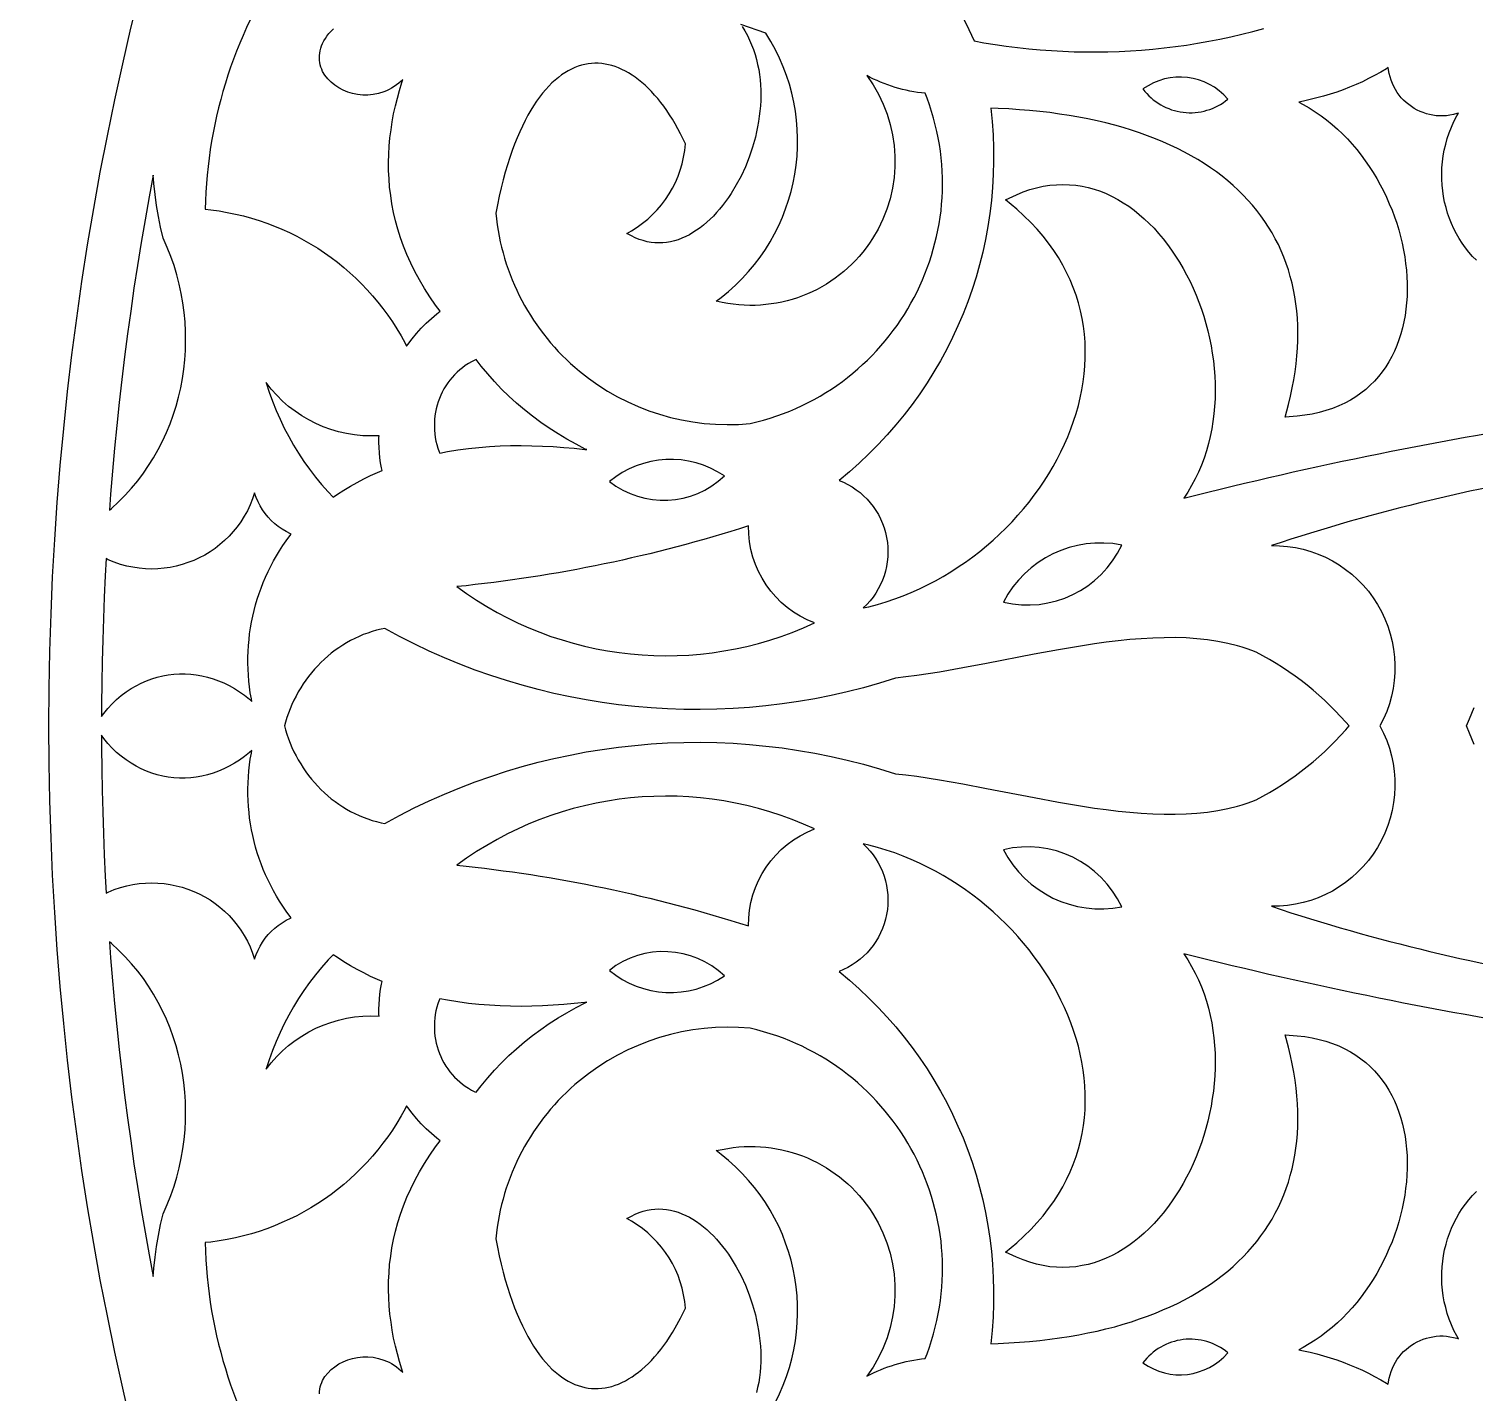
# Model space of a CAD drawing. Extents: x -550 to 550, y -550 to 550.
# Drawn here: x -286.9 to -150.1, y -63.1 to 66 of the extents above; entities that cross this region are included whole.
import ezdxf

# ---------------------------------------------------------------- set-up
doc = ezdxf.new("R2010")
doc.units = 0
doc.layers.add('LAYER_1', color=18, linetype='CONTINUOUS')
doc.layers.add('LAYER_10', color=4, linetype='CONTINUOUS')

msp = doc.modelspace()

# ---------------------------------------------------------------- linework, layer by layer
at = {"layer": 'LAYER_1'}
for points in [[(0, 550, 0.414214), (-550, 0, 0.414214), (0, -550, 0.414214), (550, 0, 0.414214)], [(-181.42, 60.31, 0.429262), (-173.37, 59.35, 0.38844)], [(-264.41, 32.51), (-264.4, 32.48), (-264.12, 31.6), (-263.8, 30.74), (-263.46, 29.88), (-263.09, 29.04), (-262.69, 28.21), (-262.27, 27.4), (-261.82, 26.6), (-261.34, 25.82), (-260.83, 25.05), (-260.3, 24.3), (-259.74, 23.57), (-259.16, 22.86), (-258.55, 22.16), (-258.08, 21.66), (-257.67, 21.94), (-257.05, 22.33), (-256.43, 22.71), (-255.8, 23.06), (-255.16, 23.39), (-254.52, 23.71), (-253.87, 24), (-253.42, 24.19), (-253.48, 24.44), (-253.57, 24.91), (-253.64, 25.39), (-253.69, 25.87), (-253.72, 26.35), (-253.74, 26.83), (-253.73, 27.32), (-253.71, 27.48, -0.255708)], [(-221.04, 23.67, 0.334606), (-231.92, 23.14, 0.373494)], [(-212.51, 9.75, -0.315195), (-218.75, 18.94, -0.052682), (-246.37, 13.19, 0.27476)], [(-194.63, 11.72, 0.355981), (-183.43, 17.13, 0.33339)], [(-254.39, -8.94), (-253.96, -9.06), (-253.53, -9.16), (-253.19, -9.23, -0.208481), (-204.85, -4.52), (-203.86, -4.64), (-202.81, -4.77), (-200.67, -5.1), (-198.47, -5.49), (-196.24, -5.91), (-191.7, -6.79), (-189.42, -7.21), (-187.14, -7.6), (-186.01, -7.77), (-184.89, -7.92), (-183.77, -8.06), (-182.66, -8.17), (-181.57, -8.26), (-180.48, -8.32), (-179.42, -8.35), (-178.36, -8.36), (-177.33, -8.32), (-176.31, -8.26), (-175.31, -8.15), (-174.34, -8.01), (-173.39, -7.82), (-172.46, -7.59), (-172.01, -7.46), (-171.56, -7.31), (-171.12, -7.15), (-170.7, -6.99), (-170.07, -6.65), (-169.44, -6.29), (-168.82, -5.92), (-168.21, -5.53), (-167.61, -5.13), (-167.02, -4.72), (-166.45, -4.29), (-165.88, -3.85), (-165.32, -3.39), (-164.77, -2.92), (-164.24, -2.44), (-163.72, -1.94), (-163.21, -1.43), (-162.71, -0.91), (-162.22, -0.37), (-161.9, 0), (-162.22, 0.37), (-162.71, 0.91), (-163.21, 1.43), (-163.72, 1.94), (-164.24, 2.44), (-164.77, 2.92), (-165.32, 3.39), (-165.88, 3.85), (-166.45, 4.29), (-167.02, 4.72), (-167.61, 5.13), (-168.21, 5.53), (-168.82, 5.92), (-169.44, 6.29), (-170.07, 6.65), (-170.7, 6.99), (-171.12, 7.15), (-171.56, 7.31), (-172.01, 7.46), (-172.46, 7.59), (-173.39, 7.82), (-174.34, 8.01), (-175.31, 8.15), (-176.31, 8.26), (-177.33, 8.33), (-178.36, 8.36), (-179.42, 8.35), (-180.48, 8.32), (-181.57, 8.26), (-182.66, 8.17), (-183.77, 8.06), (-184.89, 7.92), (-186.01, 7.77), (-187.14, 7.6), (-189.42, 7.22), (-191.7, 6.79), (-196.24, 5.91), (-198.47, 5.49), (-200.67, 5.1), (-201.74, 4.93), (-202.81, 4.77), (-203.86, 4.64), (-204.85, 4.52, -0.208478), (-253.19, 9.23), (-253.53, 9.16), (-253.96, 9.06), (-254.39, 8.94), (-254.8, 8.8), (-255.22, 8.65), (-255.62, 8.48), (-256.02, 8.29), (-256.41, 8.09), (-256.79, 7.88), (-257.16, 7.65), (-257.53, 7.41), (-257.89, 7.16), (-258.24, 6.89), (-258.57, 6.61), (-258.9, 6.32), (-259.22, 6.01), (-259.53, 5.7), (-259.83, 5.38), (-260.11, 5.04), (-260.39, 4.69), (-260.65, 4.34), (-260.9, 3.98), (-261.14, 3.6), (-261.37, 3.22), (-261.58, 2.83), (-261.78, 2.44), (-261.97, 2.04), (-262.14, 1.63), (-262.29, 1.21), (-262.44, 0.79), (-262.57, 0.37), (-262.66, 0), (-262.57, -0.37), (-262.44, -0.79), (-262.29, -1.21), (-262.14, -1.63), (-261.97, -2.04), (-261.78, -2.44), (-261.58, -2.83), (-261.37, -3.22), (-261.14, -3.6), (-260.9, -3.98), (-260.65, -4.34), (-260.39, -4.69), (-260.11, -5.04), (-259.83, -5.37), (-259.53, -5.7), (-259.22, -6.01), (-258.9, -6.32), (-258.57, -6.61), (-258.24, -6.89), (-257.89, -7.16), (-257.53, -7.41), (-257.16, -7.65), (-256.79, -7.88), (-256.41, -8.09), (-256.02, -8.29), (-255.62, -8.48), (-255.22, -8.65), (-254.8, -8.8)], [(-212.51, -9.75, 0.274751), (-246.37, -13.19, -0.052663), (-218.75, -18.94, -0.31518)], [(-194.63, -11.72, 0.33339), (-183.43, -17.13, 0.355981)], [(-253.71, -27.48), (-253.73, -27.32), (-253.74, -26.83), (-253.72, -26.35), (-253.69, -25.87), (-253.64, -25.39), (-253.57, -24.91), (-253.48, -24.44), (-253.42, -24.19), (-253.87, -24), (-254.52, -23.71), (-255.16, -23.39), (-255.8, -23.06), (-256.43, -22.71), (-257.05, -22.33), (-257.67, -21.94), (-258.08, -21.66), (-258.55, -22.16), (-259.16, -22.86), (-259.74, -23.57), (-260.3, -24.3), (-260.83, -25.05), (-261.34, -25.82), (-261.82, -26.6), (-262.27, -27.4), (-262.69, -28.21), (-263.09, -29.04), (-263.46, -29.88), (-263.8, -30.74), (-264.12, -31.6), (-264.4, -32.48), (-264.41, -32.51, -0.255717)], [(-221.04, -23.67, 0.373494), (-231.92, -23.14, 0.334606)], [(-173.37, -59.35, 0.429262), (-181.42, -60.31, 0.38844)]]:
    msp.add_lwpolyline(points, format="xyb", close=True, dxfattribs=at)
for points in [[(-262.26, 73.14, 0.149194), (-270.18, 48.92), (-269.64, 48.87), (-268.86, 48.76), (-268.09, 48.63), (-267.32, 48.47), (-266.56, 48.29), (-265.81, 48.08), (-265.07, 47.86), (-264.34, 47.6), (-263.62, 47.33), (-262.91, 47.03), (-262.21, 46.72), (-261.52, 46.37), (-260.84, 46.01), (-260.18, 45.63), (-259.53, 45.23), (-258.89, 44.8), (-258.27, 44.36), (-257.66, 43.9), (-257.06, 43.41), (-256.48, 42.91), (-255.92, 42.39), (-255.37, 41.85), (-254.84, 41.3), (-254.33, 40.72), (-253.83, 40.13), (-253.36, 39.52), (-252.9, 38.9), (-252.46, 38.26), (-252.04, 37.6), (-251.64, 36.93), (-251.26, 36.25), (-251.11, 35.96), (-251, 36.12), (-250.6, 36.66), (-250.18, 37.17), (-249.73, 37.67), (-249.26, 38.14), (-248.77, 38.59), (-248.26, 39.02), (-247.95, 39.27), (-248.37, 39.84), (-248.92, 40.63), (-249.43, 41.43), (-249.9, 42.23), (-250.33, 43.03), (-250.72, 43.83), (-251.08, 44.63), (-251.4, 45.43), (-251.69, 46.23), (-251.94, 47.03), (-252.16, 47.83), (-252.35, 48.62), (-252.5, 49.42), (-252.62, 50.21), (-252.72, 51), (-252.78, 51.79), (-252.82, 52.58), (-252.82, 53.36), (-252.81, 54.14), (-252.76, 54.91), (-252.69, 55.68), (-252.59, 56.44), (-252.48, 57.2), (-252.34, 57.96), (-252.17, 58.71), (-251.99, 59.45), (-251.78, 60.18), (-251.56, 60.91), (-251.46, 61.21), (-251.62, 61.05), (-251.84, 60.86), (-252.07, 60.69), (-252.3, 60.53), (-252.53, 60.38), (-252.77, 60.25), (-253.02, 60.14), (-253.27, 60.04), (-253.76, 59.88), (-254.27, 59.78), (-254.77, 59.74), (-255.27, 59.74), (-255.76, 59.79), (-256.23, 59.88), (-256.69, 60.02), (-257.13, 60.2), (-257.54, 60.41), (-257.92, 60.67), (-258.27, 60.95), (-258.58, 61.27), (-258.85, 61.61), (-259.06, 61.98), (-259.15, 62.18), (-259.23, 62.39), (-259.29, 62.59), (-259.33, 62.81), (-259.36, 63.02), (-259.37, 63.24), (-259.37, 63.47), (-259.34, 63.7), (-259.3, 63.93), (-259.24, 64.16), (-259.16, 64.39), (-259.06, 64.62), (-258.94, 64.86), (-258.8, 65.09), (-258.65, 65.32), (-258.47, 65.56), (-258.27, 65.79), (-258.04, 66.02)], [(-219.35, 66.23), (-219.09, 65.81), (-218.86, 65.38), (-218.65, 64.94), (-218.46, 64.5), (-218.28, 64.04), (-218.13, 63.58), (-218, 63.11), (-217.89, 62.64), (-217.79, 62.16), (-217.72, 61.68), (-217.66, 61.19), (-217.62, 60.7), (-217.6, 60.21), (-217.59, 59.71), (-217.6, 59.22), (-217.63, 58.72), (-217.67, 58.22), (-217.73, 57.73), (-217.8, 57.23), (-217.89, 56.74), (-217.99, 56.25), (-218.1, 55.76), (-218.37, 54.8), (-218.68, 53.86), (-219.05, 52.95), (-219.46, 52.06), (-219.91, 51.22), (-220.4, 50.41), (-220.66, 50.02), (-220.93, 49.65), (-221.2, 49.28), (-221.49, 48.94), (-221.78, 48.6), (-222.08, 48.28), (-222.38, 47.98), (-222.7, 47.69), (-223.02, 47.42), (-223.34, 47.16), (-223.67, 46.93), (-224.01, 46.71), (-224.35, 46.51), (-224.7, 46.34), (-225.05, 46.18), (-225.41, 46.04), (-225.77, 45.93), (-226.13, 45.84), (-226.5, 45.78), (-226.86, 45.74), (-227.23, 45.73), (-227.61, 45.74), (-227.98, 45.78), (-228.35, 45.85), (-228.73, 45.95), (-229.1, 46.07), (-229.47, 46.23), (-229.83, 46.41), (-230.27, 46.64), (-229.84, 46.89, 0.248752), (-224.73, 55.12), (-225.18, 56.06), (-225.69, 57), (-225.95, 57.44), (-226.22, 57.86), (-226.49, 58.27), (-226.77, 58.67), (-227.06, 59.04), (-227.34, 59.4), (-227.64, 59.74), (-227.93, 60.07), (-228.23, 60.37), (-228.54, 60.66), (-228.84, 60.93), (-229.15, 61.19), (-229.47, 61.42), (-229.78, 61.63), (-230.1, 61.83), (-230.41, 62.01), (-230.73, 62.17), (-231.05, 62.31), (-231.37, 62.43), (-231.69, 62.53), (-232.01, 62.61), (-232.33, 62.67), (-232.65, 62.71), (-232.97, 62.74), (-233.29, 62.74), (-233.61, 62.72), (-233.93, 62.69), (-234.25, 62.63), (-234.57, 62.55), (-234.89, 62.46), (-235.2, 62.34), (-235.52, 62.2), (-235.83, 62.03), (-236.14, 61.85), (-236.45, 61.64), (-236.75, 61.41), (-237.06, 61.16), (-237.36, 60.89), (-237.66, 60.59), (-237.95, 60.26), (-238.25, 59.92), (-238.53, 59.55), (-238.82, 59.15), (-239.1, 58.73), (-239.37, 58.29), (-239.64, 57.82), (-239.9, 57.33), (-240.16, 56.8), (-240.41, 56.26), (-240.65, 55.69), (-240.89, 55.09), (-241.12, 54.47), (-241.35, 53.82), (-241.56, 53.14), (-241.77, 52.44), (-241.97, 51.71), (-242.16, 50.95), (-242.34, 50.16), (-242.51, 49.35), (-242.67, 48.55, 0.414412), (-218.6, 28.63), (-217.97, 28.78), (-217.32, 28.95), (-216.69, 29.14), (-216.07, 29.35), (-215.45, 29.57), (-214.85, 29.81), (-214.26, 30.06), (-213.67, 30.33), (-213.1, 30.62), (-212.53, 30.92), (-211.98, 31.23), (-211.44, 31.56), (-210.9, 31.9), (-210.38, 32.25), (-209.87, 32.62), (-209.38, 33), (-208.89, 33.39), (-208.41, 33.8), (-207.95, 34.21), (-207.5, 34.64), (-207.06, 35.08), (-206.63, 35.53), (-206.22, 35.99), (-205.82, 36.46), (-205.43, 36.94), (-205.05, 37.43), (-204.69, 37.93), (-204.34, 38.44), (-204, 38.96), (-203.68, 39.49), (-203.38, 40.02), (-203.08, 40.56), (-202.8, 41.11), (-202.54, 41.67), (-202.29, 42.23), (-202.05, 42.8), (-201.83, 43.37), (-201.62, 43.95), (-201.43, 44.54), (-201.26, 45.13), (-201.1, 45.73), (-200.95, 46.33), (-200.82, 46.94), (-200.71, 47.54), (-200.61, 48.16), (-200.53, 48.77), (-200.47, 49.39), (-200.43, 50.01), (-200.4, 50.64), (-200.38, 51.26), (-200.39, 51.89), (-200.41, 52.52), (-200.45, 53.15), (-200.51, 53.78), (-200.58, 54.41), (-200.68, 55.04), (-200.79, 55.67), (-200.92, 56.3), (-201.07, 56.93), (-201.23, 57.56), (-201.42, 58.19), (-201.63, 58.81), (-201.85, 59.44), (-202.03, 59.9, -0.098951), (-207.56, 61.58, -0.687121), (-221.23, 40.09), (-221.81, 40.21), (-221.35, 40.57, 0.389309), (-217.12, 65.59), (-219.47, 66.41)], [(-149.86, 44.09), (-150.23, 44.46), (-150.57, 44.86), (-150.9, 45.27), (-151.2, 45.7), (-151.49, 46.14), (-151.75, 46.6), (-151.99, 47.07), (-152.21, 47.56), (-152.41, 48.05), (-152.58, 48.56), (-152.73, 49.08), (-152.86, 49.6), (-152.96, 50.13), (-153.04, 50.67), (-153.09, 51.21), (-153.12, 51.76), (-153.13, 52.31), (-153.11, 52.86), (-153.06, 53.42), (-152.99, 53.97), (-152.89, 54.52), (-152.76, 55.07), (-152.61, 55.62), (-152.43, 56.16), (-152.22, 56.7), (-151.98, 57.23), (-151.72, 57.76), (-151.56, 58.03), (-151.71, 57.98), (-152.03, 57.89), (-152.36, 57.83), (-152.68, 57.78), (-153.01, 57.76), (-153.33, 57.76), (-153.65, 57.78), (-153.97, 57.83), (-154.28, 57.89), (-154.59, 57.97), (-154.89, 58.07), (-155.18, 58.19), (-155.47, 58.32), (-155.74, 58.47), (-156.01, 58.64), (-156.26, 58.83), (-156.51, 59.03), (-156.74, 59.24), (-156.96, 59.47), (-157.16, 59.72), (-157.35, 59.97), (-157.52, 60.25), (-157.67, 60.53), (-157.81, 60.82), (-157.93, 61.13), (-158.03, 61.45), (-158.11, 61.77), (-158.17, 62.11), (-158.19, 62.33), (-158.35, 62.23), (-158.91, 61.9), (-159.49, 61.59), (-160.07, 61.29), (-160.65, 61), (-161.25, 60.73), (-161.85, 60.48), (-162.46, 60.24), (-163.07, 60.02), (-163.69, 59.82), (-164.32, 59.63), (-164.95, 59.46), (-165.58, 59.3), (-166.22, 59.16), (-166.67, 59.07), (-166.24, 58.85), (-165.67, 58.52), (-165.1, 58.16), (-164.56, 57.78), (-164.03, 57.38), (-163.51, 56.96), (-163.01, 56.52), (-162.53, 56.06), (-162.06, 55.58), (-161.62, 55.09), (-161.18, 54.58), (-160.77, 54.05), (-160.37, 53.52), (-159.99, 52.97), (-159.63, 52.41), (-159.29, 51.83), (-158.96, 51.25), (-158.65, 50.66), (-158.37, 50.06), (-158.1, 49.45), (-157.84, 48.84), (-157.61, 48.22), (-157.4, 47.59), (-157.21, 46.96), (-157.04, 46.33), (-156.89, 45.7), (-156.75, 45.06), (-156.64, 44.43), (-156.55, 43.8), (-156.48, 43.16), (-156.43, 42.53), (-156.41, 41.91), (-156.4, 41.29), (-156.42, 40.67), (-156.46, 40.06), (-156.52, 39.45), (-156.61, 38.86), (-156.72, 38.27), (-156.85, 37.69), (-157, 37.13), (-157.18, 36.57), (-157.38, 36.03), (-157.61, 35.5), (-157.86, 34.99), (-158.14, 34.49), (-158.44, 34), (-158.77, 33.54), (-159.12, 33.09), (-159.5, 32.66), (-159.9, 32.26), (-160.33, 31.87), (-160.79, 31.51), (-161.27, 31.17), (-161.78, 30.86), (-162.32, 30.57), (-162.88, 30.3), (-163.47, 30.07), (-164.09, 29.86), (-164.73, 29.68), (-165.4, 29.53), (-166.1, 29.42), (-166.83, 29.33), (-167.95, 29.25), (-167.64, 30.42), (-167.45, 31.22), (-167.28, 32), (-167.14, 32.77), (-167.02, 33.53), (-166.92, 34.29), (-166.85, 35.03), (-166.79, 35.77), (-166.76, 36.49), (-166.75, 37.21), (-166.77, 37.92), (-166.8, 38.61), (-166.86, 39.3), (-166.94, 39.97), (-167.04, 40.63), (-167.16, 41.29), (-167.3, 41.93), (-167.47, 42.56), (-167.65, 43.19), (-167.86, 43.8), (-168.09, 44.4), (-168.33, 44.99), (-168.6, 45.57), (-168.89, 46.13), (-169.2, 46.69), (-169.53, 47.23), (-169.88, 47.77), (-170.25, 48.29), (-170.64, 48.8), (-171.05, 49.3), (-171.48, 49.78), (-171.93, 50.26), (-172.4, 50.72), (-172.89, 51.17), (-173.39, 51.61), (-173.92, 52.04), (-174.47, 52.45), (-175.03, 52.85), (-175.62, 53.24), (-176.22, 53.62), (-176.85, 53.98), (-177.49, 54.33), (-178.15, 54.67), (-178.83, 54.99), (-179.52, 55.3), (-180.24, 55.6), (-180.98, 55.88), (-181.73, 56.15), (-182.5, 56.41), (-183.29, 56.65), (-184.09, 56.88), (-184.92, 57.09), (-185.76, 57.29), (-186.62, 57.48), (-187.5, 57.65), (-188.39, 57.8), (-189.3, 57.94), (-190.23, 58.07), (-191.17, 58.18), (-192.14, 58.27), (-193.11, 58.35), (-194.11, 58.42), (-195.12, 58.47), (-195.83, 58.49, -0.258887), (-210.18, 23.25, -0.555563), (-207.89, 11.17), (-207.35, 11.29), (-206.53, 11.51), (-205.72, 11.75), (-204.91, 12.03), (-204.12, 12.32), (-203.34, 12.64), (-202.57, 12.99), (-201.81, 13.36), (-201.06, 13.75), (-200.33, 14.16), (-199.61, 14.59), (-198.9, 15.05), (-198.21, 15.52), (-197.53, 16.01), (-196.87, 16.53), (-196.22, 17.05), (-195.59, 17.6), (-194.98, 18.16), (-194.39, 18.74), (-193.81, 19.34), (-193.25, 19.95), (-192.72, 20.57), (-192.2, 21.2), (-191.7, 21.85), (-191.22, 22.51), (-190.77, 23.18), (-190.34, 23.86), (-189.93, 24.55), (-189.54, 25.25), (-189.18, 25.96), (-188.84, 26.67), (-188.53, 27.39), (-188.24, 28.12), (-187.98, 28.85), (-187.74, 29.59), (-187.53, 30.33), (-187.35, 31.08), (-187.2, 31.83), (-187.07, 32.58), (-186.98, 33.33), (-186.91, 34.08), (-186.88, 34.84), (-186.88, 35.59), (-186.9, 36.34), (-186.96, 37.09), (-187.05, 37.84), (-187.18, 38.58), (-187.33, 39.32), (-187.52, 40.05), (-187.75, 40.79), (-188.01, 41.51), (-188.31, 42.23), (-188.64, 42.94), (-189.01, 43.64), (-189.42, 44.34), (-189.86, 45.03), (-190.35, 45.7), (-190.87, 46.37), (-191.43, 47.03), (-192.03, 47.67), (-192.68, 48.31), (-193.36, 48.93), (-194.42, 49.81), (-193.4, 50.3), (-192.76, 50.56), (-192.12, 50.78), (-191.48, 50.96), (-190.85, 51.1), (-190.22, 51.2), (-189.6, 51.25), (-188.99, 51.27), (-188.38, 51.25), (-187.77, 51.2), (-187.18, 51.1), (-186.59, 50.98), (-186.02, 50.82), (-185.45, 50.62), (-184.89, 50.4), (-184.34, 50.14), (-183.8, 49.86), (-183.28, 49.54), (-182.76, 49.2), (-182.26, 48.83), (-181.76, 48.44), (-181.29, 48.02), (-180.82, 47.58), (-180.37, 47.12), (-179.93, 46.63), (-179.5, 46.13), (-179.09, 45.6), (-178.7, 45.05), (-178.32, 44.49), (-177.95, 43.91), (-177.61, 43.32), (-177.28, 42.71), (-176.96, 42.09), (-176.67, 41.45), (-176.39, 40.8), (-176.13, 40.14), (-175.88, 39.47), (-175.66, 38.79), (-175.46, 38.1), (-175.27, 37.41), (-175.11, 36.71), (-174.97, 36), (-174.85, 35.29), (-174.75, 34.57), (-174.67, 33.85), (-174.62, 33.13), (-174.58, 32.41), (-174.58, 31.69), (-174.59, 30.97), (-174.63, 30.26), (-174.7, 29.54), (-174.79, 28.83), (-174.9, 28.12), (-175.04, 27.42), (-175.21, 26.73), (-175.41, 26.05), (-175.63, 25.37), (-175.88, 24.7), (-176.16, 24.04), (-176.47, 23.4), (-176.81, 22.77), (-177.18, 22.15), (-177.56, 21.57, -0.023981), (-140.41, 29.09, 0.194027)], [(-138.96, 24.33, 0.042468), (-169.26, 17.08, -0.574933), (-158.98, 0, -0.575019), (-169.26, -17.08, 0.042505), (-138.96, -24.33)], [(-140.41, -29.09, -0.023948), (-177.56, -21.57), (-177.18, -22.15), (-176.81, -22.77), (-176.47, -23.4), (-176.16, -24.04), (-175.88, -24.7), (-175.63, -25.37), (-175.41, -26.05), (-175.21, -26.73), (-175.04, -27.42), (-174.9, -28.12), (-174.79, -28.83), (-174.7, -29.54), (-174.63, -30.26), (-174.59, -30.97), (-174.58, -31.69), (-174.58, -32.41), (-174.62, -33.13), (-174.67, -33.85), (-174.75, -34.57), (-174.85, -35.29), (-174.97, -36), (-175.11, -36.71), (-175.27, -37.41), (-175.46, -38.1), (-175.66, -38.79), (-175.88, -39.47), (-176.13, -40.14), (-176.39, -40.8), (-176.67, -41.45), (-176.96, -42.09), (-177.28, -42.71), (-177.61, -43.32), (-177.95, -43.91), (-178.32, -44.49), (-178.7, -45.05), (-179.09, -45.6), (-179.5, -46.12), (-179.93, -46.63), (-180.37, -47.12), (-180.82, -47.58), (-181.29, -48.02), (-181.76, -48.44), (-182.26, -48.83), (-182.76, -49.2), (-183.28, -49.54), (-183.8, -49.86), (-184.34, -50.14), (-184.89, -50.4), (-185.45, -50.62), (-186.02, -50.82), (-186.59, -50.98), (-187.18, -51.1), (-187.77, -51.2), (-188.38, -51.25), (-188.99, -51.27), (-189.6, -51.25), (-190.22, -51.2), (-190.85, -51.1), (-191.48, -50.96), (-192.12, -50.78), (-192.76, -50.56), (-193.4, -50.3), (-194.42, -49.81), (-193.36, -48.93), (-192.68, -48.31), (-192.03, -47.67), (-191.43, -47.03), (-190.87, -46.37), (-190.35, -45.7), (-189.86, -45.03), (-189.42, -44.34), (-189.01, -43.64), (-188.64, -42.94), (-188.31, -42.23), (-188.01, -41.51), (-187.75, -40.78), (-187.52, -40.05), (-187.33, -39.32), (-187.18, -38.58), (-187.05, -37.84), (-186.96, -37.09), (-186.9, -36.34), (-186.88, -35.59), (-186.88, -34.84), (-186.91, -34.08), (-186.98, -33.33), (-187.07, -32.58), (-187.2, -31.83), (-187.35, -31.08), (-187.53, -30.33), (-187.74, -29.59), (-187.98, -28.85), (-188.24, -28.12), (-188.53, -27.39), (-188.84, -26.67), (-189.18, -25.96), (-189.54, -25.25), (-189.93, -24.55), (-190.34, -23.86), (-190.77, -23.18), (-191.22, -22.51), (-191.7, -21.85), (-192.2, -21.2), (-192.72, -20.57), (-193.25, -19.95), (-193.81, -19.34), (-194.39, -18.74), (-194.98, -18.16), (-195.59, -17.6), (-196.22, -17.05), (-196.87, -16.53), (-197.53, -16.01), (-198.21, -15.52), (-198.9, -15.05), (-199.61, -14.59), (-200.33, -14.16), (-201.06, -13.75), (-201.81, -13.36), (-202.57, -12.99), (-203.34, -12.64), (-204.12, -12.32), (-204.91, -12.03), (-205.72, -11.75), (-206.53, -11.51), (-207.35, -11.29), (-207.89, -11.17, -0.55555), (-210.18, -23.25, -0.258855), (-195.83, -58.49), (-195.12, -58.47), (-194.11, -58.42), (-193.11, -58.35), (-192.14, -58.27), (-191.17, -58.18), (-190.23, -58.07), (-189.3, -57.94), (-188.39, -57.8), (-187.5, -57.64), (-186.62, -57.47), (-185.76, -57.29), (-184.92, -57.09), (-184.09, -56.88), (-183.29, -56.65), (-182.5, -56.41), (-181.73, -56.15), (-180.98, -55.88), (-180.24, -55.6), (-179.52, -55.3), (-178.83, -54.99), (-178.15, -54.67), (-177.49, -54.33), (-176.85, -53.98), (-176.22, -53.62), (-175.62, -53.24), (-175.03, -52.85), (-174.47, -52.45), (-173.92, -52.04), (-173.39, -51.61), (-172.89, -51.17), (-172.4, -50.72), (-171.93, -50.26), (-171.48, -49.78), (-171.05, -49.3), (-170.64, -48.8), (-170.25, -48.29), (-169.88, -47.77), (-169.53, -47.23), (-169.2, -46.69), (-168.89, -46.13), (-168.6, -45.56), (-168.33, -44.99), (-168.09, -44.4), (-167.86, -43.8), (-167.65, -43.19), (-167.47, -42.56), (-167.3, -41.93), (-167.16, -41.29), (-167.04, -40.63), (-166.94, -39.97), (-166.86, -39.3), (-166.8, -38.61), (-166.77, -37.91), (-166.75, -37.21), (-166.76, -36.49), (-166.79, -35.77), (-166.85, -35.03), (-166.92, -34.29), (-167.02, -33.53), (-167.14, -32.77), (-167.28, -32), (-167.45, -31.22), (-167.64, -30.42), (-167.95, -29.25), (-166.83, -29.33), (-166.1, -29.42), (-165.4, -29.53), (-164.73, -29.68), (-164.09, -29.86), (-163.47, -30.07), (-162.88, -30.3), (-162.32, -30.57), (-161.78, -30.86), (-161.27, -31.17), (-160.79, -31.51), (-160.33, -31.87), (-159.9, -32.26), (-159.5, -32.66), (-159.12, -33.09), (-158.77, -33.54), (-158.44, -34), (-158.14, -34.49), (-157.86, -34.99), (-157.61, -35.5), (-157.38, -36.03), (-157.18, -36.57), (-157, -37.13), (-156.85, -37.69), (-156.72, -38.27), (-156.61, -38.86), (-156.52, -39.45), (-156.46, -40.06), (-156.42, -40.67), (-156.4, -41.29), (-156.41, -41.91), (-156.43, -42.53), (-156.48, -43.16), (-156.55, -43.8), (-156.64, -44.43), (-156.75, -45.06), (-156.89, -45.7), (-157.04, -46.33), (-157.21, -46.96), (-157.4, -47.59), (-157.61, -48.22), (-157.84, -48.84), (-158.1, -49.45), (-158.37, -50.06), (-158.65, -50.66), (-158.96, -51.25), (-159.29, -51.83), (-159.63, -52.41), (-159.99, -52.97), (-160.37, -53.52), (-160.77, -54.05), (-161.18, -54.58), (-161.62, -55.09), (-162.06, -55.58), (-162.53, -56.06), (-163.01, -56.52), (-163.51, -56.96), (-164.03, -57.38), (-164.56, -57.78), (-165.1, -58.16), (-165.67, -58.52), (-166.24, -58.85), (-166.67, -59.07), (-166.22, -59.16), (-165.58, -59.3), (-164.95, -59.46), (-164.32, -59.63), (-163.69, -59.82), (-163.07, -60.02), (-162.46, -60.24), (-161.85, -60.48), (-161.25, -60.73), (-160.65, -61), (-160.07, -61.29), (-159.49, -61.59), (-158.91, -61.9), (-158.35, -62.23), (-158.19, -62.33), (-158.17, -62.11), (-158.11, -61.77), (-158.03, -61.45), (-157.93, -61.13), (-157.81, -60.82), (-157.67, -60.53), (-157.52, -60.25), (-157.35, -59.97), (-157.16, -59.72), (-156.96, -59.47), (-156.74, -59.24), (-156.51, -59.03), (-156.26, -58.83), (-156.01, -58.64), (-155.74, -58.47), (-155.47, -58.32), (-155.18, -58.19), (-154.89, -58.07), (-154.59, -57.97), (-154.28, -57.89), (-153.97, -57.83), (-153.65, -57.78), (-153.33, -57.76), (-153.01, -57.76), (-152.68, -57.78), (-152.36, -57.83), (-152.03, -57.89), (-151.71, -57.98), (-151.56, -58.03), (-151.72, -57.76), (-151.98, -57.23), (-152.22, -56.7), (-152.43, -56.16), (-152.61, -55.62), (-152.76, -55.07), (-152.89, -54.52), (-152.99, -53.97), (-153.06, -53.42), (-153.11, -52.86), (-153.13, -52.31), (-153.12, -51.76), (-153.09, -51.21), (-153.04, -50.67), (-152.96, -50.13), (-152.86, -49.6), (-152.73, -49.08), (-152.58, -48.56), (-152.41, -48.05), (-152.21, -47.56), (-151.99, -47.07), (-151.75, -46.6), (-151.49, -46.14), (-151.2, -45.7), (-150.9, -45.27), (-150.57, -44.86), (-150.23, -44.46), (-149.86, -44.09)], [(-217.12, -65.59, 0.389323), (-221.35, -40.57), (-221.81, -40.21), (-221.23, -40.09, -0.687102), (-207.56, -61.58, -0.098636), (-202.03, -59.9), (-201.85, -59.44), (-201.63, -58.81), (-201.42, -58.19), (-201.23, -57.56), (-201.07, -56.93), (-200.92, -56.3), (-200.79, -55.67), (-200.68, -55.04), (-200.58, -54.41), (-200.51, -53.78), (-200.45, -53.15), (-200.41, -52.52), (-200.39, -51.89), (-200.38, -51.26), (-200.4, -50.64), (-200.43, -50.01), (-200.47, -49.39), (-200.53, -48.77), (-200.61, -48.16), (-200.71, -47.54), (-200.82, -46.94), (-200.95, -46.33), (-201.1, -45.73), (-201.26, -45.13), (-201.43, -44.54), (-201.62, -43.95), (-201.83, -43.37), (-202.05, -42.8), (-202.29, -42.23), (-202.54, -41.67), (-202.8, -41.11), (-203.08, -40.56), (-203.38, -40.02), (-203.68, -39.49), (-204, -38.96), (-204.34, -38.44), (-204.69, -37.93), (-205.05, -37.43), (-205.43, -36.94), (-205.82, -36.46), (-206.22, -35.99), (-206.63, -35.53), (-207.06, -35.08), (-207.5, -34.64), (-207.95, -34.21), (-208.41, -33.8), (-208.89, -33.39), (-209.38, -33), (-209.87, -32.62), (-210.38, -32.25), (-210.9, -31.9), (-211.44, -31.56), (-211.98, -31.23), (-212.53, -30.92), (-213.1, -30.62), (-213.67, -30.33), (-214.26, -30.06), (-214.85, -29.81), (-215.45, -29.57), (-216.07, -29.35), (-216.69, -29.14), (-217.32, -28.95), (-217.97, -28.78), (-218.6, -28.63, 0.414411), (-242.67, -48.55), (-242.51, -49.35), (-242.34, -50.16), (-242.16, -50.95), (-241.97, -51.71), (-241.77, -52.44), (-241.56, -53.14), (-241.35, -53.82), (-241.12, -54.47), (-240.89, -55.09), (-240.65, -55.69), (-240.41, -56.26), (-240.16, -56.8), (-239.9, -57.32), (-239.64, -57.82), (-239.37, -58.29), (-239.1, -58.73), (-238.82, -59.15), (-238.53, -59.55), (-238.25, -59.92), (-237.95, -60.26), (-237.66, -60.59), (-237.36, -60.89), (-237.06, -61.16), (-236.75, -61.41), (-236.45, -61.64), (-236.14, -61.85), (-235.83, -62.03), (-235.52, -62.2), (-235.2, -62.34), (-234.89, -62.46), (-234.57, -62.55), (-234.25, -62.63), (-233.93, -62.69), (-233.61, -62.72), (-233.29, -62.74), (-232.97, -62.74), (-232.65, -62.71), (-232.33, -62.67), (-232.01, -62.61), (-231.69, -62.53), (-231.37, -62.43), (-231.05, -62.31), (-230.73, -62.17), (-230.41, -62.01), (-230.1, -61.83), (-229.78, -61.63), (-229.47, -61.42), (-229.15, -61.19), (-228.84, -60.93), (-228.54, -60.66), (-228.23, -60.37), (-227.93, -60.07), (-227.64, -59.74), (-227.34, -59.4), (-227.06, -59.04), (-226.77, -58.67), (-226.49, -58.27), (-226.22, -57.86), (-225.95, -57.44), (-225.69, -57), (-225.18, -56.06), (-224.73, -55.12, 0.248801), (-229.84, -46.89), (-230.27, -46.64), (-229.83, -46.41), (-229.47, -46.23), (-229.1, -46.07), (-228.73, -45.95), (-228.35, -45.85), (-227.98, -45.78), (-227.61, -45.74), (-227.23, -45.73), (-226.86, -45.74), (-226.5, -45.78), (-226.13, -45.84), (-225.77, -45.93), (-225.41, -46.04), (-225.05, -46.18), (-224.7, -46.34), (-224.35, -46.51), (-224.01, -46.71), (-223.67, -46.93), (-223.34, -47.16), (-223.02, -47.42), (-222.7, -47.69), (-222.38, -47.98), (-222.08, -48.28), (-221.78, -48.6), (-221.49, -48.94), (-221.2, -49.28), (-220.93, -49.65), (-220.66, -50.02), (-220.4, -50.41), (-219.91, -51.22), (-219.46, -52.06), (-219.05, -52.95), (-218.68, -53.86), (-218.37, -54.8), (-218.1, -55.76), (-217.99, -56.25), (-217.89, -56.74), (-217.8, -57.23), (-217.73, -57.73), (-217.67, -58.22), (-217.63, -58.72), (-217.6, -59.22), (-217.59, -59.71), (-217.6, -60.21), (-217.62, -60.7), (-217.66, -61.19), (-217.72, -61.68), (-217.79, -62.16), (-217.89, -62.64), (-218, -63.11)], [(-259.37, -63.24), (-259.36, -63.02), (-259.33, -62.81), (-259.29, -62.59), (-259.23, -62.39), (-259.15, -62.18), (-259.06, -61.98), (-258.85, -61.61), (-258.58, -61.27), (-258.27, -60.95), (-257.92, -60.67), (-257.54, -60.41), (-257.13, -60.2), (-256.69, -60.02), (-256.23, -59.88), (-255.76, -59.79), (-255.27, -59.74), (-254.77, -59.74), (-254.27, -59.78), (-253.76, -59.88), (-253.27, -60.04), (-253.02, -60.14), (-252.77, -60.25), (-252.53, -60.38), (-252.3, -60.53), (-252.07, -60.69), (-251.84, -60.86), (-251.62, -61.05), (-251.46, -61.21), (-251.56, -60.91), (-251.78, -60.18), (-251.99, -59.45), (-252.17, -58.71), (-252.34, -57.96), (-252.48, -57.2), (-252.59, -56.44), (-252.69, -55.68), (-252.76, -54.91), (-252.81, -54.14), (-252.82, -53.36), (-252.82, -52.58), (-252.78, -51.79), (-252.72, -51), (-252.62, -50.21), (-252.5, -49.42), (-252.35, -48.62), (-252.16, -47.83), (-251.94, -47.03), (-251.69, -46.23), (-251.4, -45.43), (-251.08, -44.63), (-250.72, -43.83), (-250.33, -43.03), (-249.9, -42.23), (-249.43, -41.43), (-248.92, -40.63), (-248.37, -39.84), (-247.95, -39.27), (-248.26, -39.02), (-248.77, -38.59), (-249.26, -38.14), (-249.73, -37.67), (-250.18, -37.17), (-250.6, -36.66), (-251, -36.12), (-251.11, -35.96), (-251.26, -36.25), (-251.64, -36.93), (-252.04, -37.6), (-252.46, -38.26), (-252.9, -38.9), (-253.36, -39.52), (-253.83, -40.13), (-254.33, -40.72), (-254.84, -41.3), (-255.37, -41.85), (-255.92, -42.39), (-256.48, -42.91), (-257.06, -43.41), (-257.66, -43.9), (-258.27, -44.36), (-258.89, -44.8), (-259.53, -45.23), (-260.18, -45.63), (-260.84, -46.01), (-261.52, -46.37), (-262.21, -46.71), (-262.91, -47.03), (-263.62, -47.33), (-264.34, -47.6), (-265.07, -47.86), (-265.81, -48.08), (-266.56, -48.29), (-267.32, -48.47), (-268.09, -48.63), (-268.86, -48.76), (-269.64, -48.87), (-270.18, -48.92, 0.149218), (-262.26, -73.14)]]:
    msp.add_lwpolyline(points, format="xyb", dxfattribs=at)
for points in [[(-198.5, 67.16), (-197.9, 65.95), (-197.4, 64.86), (-196.48, 64.69), (-195.42, 64.52), (-194.35, 64.37), (-193.29, 64.23), (-192.22, 64.11), (-191.15, 64.02), (-190.08, 63.94), (-189.01, 63.88), (-187.94, 63.84), (-186.87, 63.82), (-185.81, 63.82), (-184.74, 63.83), (-183.67, 63.87), (-182.6, 63.92), (-181.54, 64), (-180.47, 64.09), (-179.41, 64.2), (-178.35, 64.33), (-177.29, 64.47), (-176.24, 64.64), (-175.19, 64.83), (-174.14, 65.03), (-173.09, 65.25), (-172.05, 65.49), (-171.01, 65.75), (-169.98, 66.03)], [(-150.07, -1.75), (-150.3, -1.22), (-150.52, -0.67), (-150.78, 0), (-150.52, 0.67), (-150.3, 1.22), (-150.07, 1.75)]]:
    msp.add_lwpolyline(points, dxfattribs=at)
for points in [[(-273.21, 29.43), (-272.94, 30.28), (-272.7, 31.14), (-272.5, 32.01), (-272.34, 32.89), (-272.21, 33.77), (-272.11, 34.66), (-272.05, 35.56), (-272.03, 36.46), (-272.04, 37.36), (-272.09, 38.26), (-272.17, 39.15), (-272.29, 40.05), (-272.45, 40.94), (-272.64, 41.83), (-272.87, 42.71), (-273.13, 43.59), (-273.44, 44.45), (-273.78, 45.31), (-274.17, 46.18), (-274.4, 47.22), (-274.61, 48.25), (-274.78, 49.28), (-274.92, 50.31), (-275.04, 51.35), (-275.1, 52.14), (-275.48, 50.09), (-275.87, 47.93), (-276.23, 45.77), (-276.58, 43.61), (-276.92, 41.45), (-277.23, 39.28), (-277.53, 37.12), (-277.81, 34.95), (-278.08, 32.79), (-278.32, 30.62), (-278.55, 28.46), (-278.76, 26.29), (-278.96, 24.12), (-279.14, 21.96), (-279.25, 20.43), (-279.04, 20.6), (-278.38, 21.22), (-277.74, 21.85), (-277.14, 22.52), (-276.57, 23.21), (-276.03, 23.92), (-275.53, 24.65), (-275.06, 25.4), (-274.62, 26.18), (-274.22, 26.97), (-273.85, 27.77), (-273.51, 28.6)], [(-244.27, 26.37), (-243.27, 26.45), (-242.27, 26.51), (-241.27, 26.54), (-240.26, 26.55), (-239.26, 26.53), (-238.25, 26.5), (-237.24, 26.45), (-236.24, 26.38), (-235.24, 26.29), (-234.24, 26.18), (-234.06, 26.16), (-234.2, 26.22), (-235.08, 26.67), (-235.94, 27.15), (-236.78, 27.65), (-237.61, 28.18), (-238.42, 28.74), (-239.2, 29.32), (-239.97, 29.93), (-240.71, 30.56), (-241.43, 31.21), (-242.13, 31.89), (-242.8, 32.6), (-243.44, 33.33), (-244.06, 34.08), (-244.52, 34.69), (-244.66, 34.63), (-244.97, 34.48), (-245.27, 34.31), (-245.56, 34.12), (-245.83, 33.92), (-246.09, 33.71), (-246.34, 33.49), (-246.58, 33.25), (-246.81, 33), (-247.02, 32.75), (-247.22, 32.48), (-247.41, 32.2), (-247.58, 31.91), (-247.74, 31.61), (-247.88, 31.31), (-248.01, 31), (-248.12, 30.68), (-248.22, 30.36), (-248.31, 30.03), (-248.38, 29.7), (-248.43, 29.37), (-248.46, 29.03), (-248.49, 28.69), (-248.49, 28.35), (-248.48, 28), (-248.45, 27.66), (-248.4, 27.32), (-248.34, 26.97), (-248.25, 26.64), (-248.16, 26.3), (-248.04, 25.96), (-247.98, 25.83), (-247.23, 25.98), (-246.25, 26.13), (-245.26, 26.27)], [(-265.68, 10.38), (-265.55, 10.93), (-265.41, 11.47), (-265.25, 12), (-265.07, 12.54), (-264.88, 13.06), (-264.68, 13.59), (-264.46, 14.1), (-264.22, 14.61), (-263.97, 15.12), (-263.71, 15.62), (-263.43, 16.11), (-263.14, 16.59), (-262.83, 17.07), (-262.5, 17.54), (-262.17, 18), (-262.04, 18.17), (-262.11, 18.2), (-262.51, 18.4), (-262.89, 18.63), (-263.26, 18.88), (-263.6, 19.15), (-263.92, 19.45), (-264.22, 19.77), (-264.5, 20.1), (-264.75, 20.46), (-264.98, 20.84), (-265.18, 21.23), (-265.35, 21.63), (-265.5, 22.05), (-265.51, 22.08), (-265.69, 21.51), (-265.92, 20.93), (-266.19, 20.38), (-266.48, 19.85), (-266.8, 19.34), (-267.14, 18.86), (-267.52, 18.4), (-267.92, 17.96), (-268.34, 17.55), (-268.78, 17.17), (-269.24, 16.81), (-269.72, 16.48), (-270.22, 16.18), (-270.74, 15.91), (-271.26, 15.67), (-271.81, 15.46), (-272.36, 15.28), (-272.92, 15.13), (-273.49, 15.01), (-274.07, 14.93), (-274.65, 14.88), (-275.24, 14.86), (-275.83, 14.88), (-276.43, 14.93), (-277.02, 15.02), (-277.61, 15.14), (-278.2, 15.3), (-278.78, 15.5), (-279.36, 15.74), (-279.55, 15.84), (-279.64, 14.22), (-279.74, 12.2), (-279.82, 10.17), (-279.88, 8.14), (-279.94, 6.11), (-279.97, 4.08), (-280, 2.04), (-280, 0.88), (-279.78, 1.18), (-279.39, 1.65), (-278.98, 2.09), (-278.56, 2.5), (-278.12, 2.87), (-277.67, 3.22), (-277.2, 3.53), (-276.72, 3.81), (-276.23, 4.06), (-275.74, 4.28), (-275.23, 4.47), (-274.72, 4.63), (-274.2, 4.75), (-273.67, 4.84), (-273.14, 4.91), (-272.61, 4.94), (-272.08, 4.94), (-271.55, 4.9), (-271.02, 4.84), (-270.49, 4.75), (-269.96, 4.62), (-269.44, 4.47), (-268.92, 4.28), (-268.41, 4.07), (-267.91, 3.82), (-267.41, 3.54), (-266.93, 3.24), (-266.46, 2.9), (-266, 2.53), (-265.76, 2.33), (-265.81, 2.57), (-265.91, 3.13), (-265.98, 3.69), (-266.05, 4.25), (-266.09, 4.82), (-266.12, 5.38), (-266.14, 5.94), (-266.14, 6.5), (-266.12, 7.06), (-266.08, 7.62), (-266.03, 8.18), (-265.97, 8.73), (-265.89, 9.29), (-265.79, 9.84)], [(-279.64, -14.22), (-279.55, -15.84), (-279.36, -15.74), (-278.78, -15.5), (-278.2, -15.3), (-277.61, -15.14), (-277.02, -15.02), (-276.43, -14.93), (-275.83, -14.88), (-275.24, -14.86), (-274.65, -14.88), (-274.07, -14.93), (-273.49, -15.01), (-272.92, -15.13), (-272.36, -15.28), (-271.81, -15.46), (-271.26, -15.67), (-270.74, -15.91), (-270.22, -16.18), (-269.72, -16.48), (-269.24, -16.81), (-268.78, -17.17), (-268.34, -17.55), (-267.92, -17.96), (-267.52, -18.4), (-267.14, -18.86), (-266.8, -19.34), (-266.48, -19.85), (-266.19, -20.38), (-265.92, -20.93), (-265.69, -21.51), (-265.51, -22.08), (-265.5, -22.05), (-265.35, -21.63), (-265.18, -21.23), (-264.98, -20.84), (-264.75, -20.46), (-264.5, -20.1), (-264.22, -19.76), (-263.92, -19.45), (-263.6, -19.15), (-263.26, -18.88), (-262.89, -18.63), (-262.51, -18.4), (-262.11, -18.2), (-262.04, -18.17), (-262.17, -18), (-262.5, -17.54), (-262.83, -17.07), (-263.14, -16.59), (-263.43, -16.11), (-263.71, -15.62), (-263.97, -15.12), (-264.22, -14.61), (-264.46, -14.1), (-264.68, -13.59), (-264.88, -13.06), (-265.07, -12.54), (-265.25, -12), (-265.41, -11.47), (-265.55, -10.93), (-265.68, -10.38), (-265.79, -9.84), (-265.89, -9.28), (-265.97, -8.73), (-266.03, -8.18), (-266.08, -7.62), (-266.12, -7.06), (-266.14, -6.5), (-266.14, -5.94), (-266.12, -5.38), (-266.09, -4.82), (-266.05, -4.25), (-265.98, -3.69), (-265.91, -3.13), (-265.81, -2.57), (-265.76, -2.33), (-266, -2.53), (-266.46, -2.9), (-266.93, -3.24), (-267.41, -3.54), (-267.91, -3.82), (-268.41, -4.07), (-268.92, -4.28), (-269.44, -4.47), (-269.96, -4.62), (-270.49, -4.75), (-271.02, -4.84), (-271.55, -4.9), (-272.08, -4.93), (-272.61, -4.94), (-273.14, -4.9), (-273.67, -4.84), (-274.2, -4.75), (-274.72, -4.63), (-275.23, -4.47), (-275.74, -4.28), (-276.23, -4.06), (-276.72, -3.81), (-277.2, -3.53), (-277.67, -3.22), (-278.12, -2.87), (-278.56, -2.5), (-278.98, -2.09), (-279.39, -1.65), (-279.78, -1.18), (-280, -0.88), (-280, -2.04), (-279.97, -4.08), (-279.94, -6.11), (-279.88, -8.14), (-279.82, -10.17), (-279.74, -12.2)], [(-277.53, -37.12), (-277.23, -39.28), (-276.92, -41.45), (-276.58, -43.61), (-276.23, -45.77), (-275.87, -47.93), (-275.48, -50.09), (-275.1, -52.14), (-275.04, -51.35), (-274.92, -50.31), (-274.78, -49.28), (-274.61, -48.25), (-274.4, -47.22), (-274.17, -46.18), (-273.78, -45.31), (-273.44, -44.45), (-273.13, -43.59), (-272.87, -42.71), (-272.64, -41.83), (-272.45, -40.94), (-272.29, -40.05), (-272.17, -39.15), (-272.09, -38.25), (-272.04, -37.35), (-272.03, -36.46), (-272.05, -35.56), (-272.11, -34.66), (-272.21, -33.77), (-272.34, -32.89), (-272.5, -32.01), (-272.7, -31.14), (-272.94, -30.28), (-273.21, -29.43), (-273.51, -28.6), (-273.85, -27.77), (-274.22, -26.97), (-274.62, -26.18), (-275.06, -25.4), (-275.53, -24.65), (-276.03, -23.92), (-276.57, -23.21), (-277.14, -22.52), (-277.74, -21.85), (-278.38, -21.22), (-279.04, -20.6), (-279.25, -20.43), (-279.14, -21.96), (-278.96, -24.12), (-278.76, -26.29), (-278.55, -28.46), (-278.32, -30.62), (-278.08, -32.79), (-277.81, -34.95)], [(-247.74, -31.61), (-247.58, -31.91), (-247.41, -32.2), (-247.22, -32.48), (-247.02, -32.75), (-246.81, -33), (-246.58, -33.25), (-246.34, -33.49), (-246.09, -33.71), (-245.83, -33.92), (-245.56, -34.12), (-245.27, -34.31), (-244.97, -34.48), (-244.66, -34.63), (-244.52, -34.69), (-244.06, -34.08), (-243.44, -33.33), (-242.8, -32.6), (-242.13, -31.89), (-241.43, -31.21), (-240.71, -30.56), (-239.97, -29.92), (-239.2, -29.32), (-238.42, -28.74), (-237.61, -28.18), (-236.78, -27.65), (-235.94, -27.15), (-235.08, -26.67), (-234.2, -26.22), (-234.06, -26.16), (-234.24, -26.18), (-235.24, -26.29), (-236.24, -26.38), (-237.24, -26.45), (-238.25, -26.5), (-239.26, -26.53), (-240.26, -26.55), (-241.27, -26.54), (-242.27, -26.51), (-243.27, -26.45), (-244.27, -26.37), (-245.26, -26.27), (-246.25, -26.13), (-247.23, -25.98), (-247.98, -25.83), (-248.04, -25.96), (-248.16, -26.3), (-248.25, -26.63), (-248.34, -26.97), (-248.4, -27.32), (-248.45, -27.66), (-248.48, -28), (-248.49, -28.35), (-248.49, -28.69), (-248.46, -29.03), (-248.43, -29.37), (-248.38, -29.7), (-248.31, -30.03), (-248.22, -30.36), (-248.12, -30.68), (-248.01, -31), (-247.88, -31.31)]]:
    msp.add_lwpolyline(points, close=True, dxfattribs=at)
at = {"layer": 'LAYER_10'}
for points in [[(-485, 0, 0.414214), (0, -485, 0.414214), (485, 0, 0.414214), (0, 485, 0.414214)], [(355, 0, 0.414214), (0, 355, 0.414214), (-355, 0, 0.414214), (0, -355, 0.414214)], [(-285, 0, 0.414214), (0, -285, 0.414214), (285, 0, 0.414214), (0, 285, 0.414214)]]:
    msp.add_lwpolyline(points, format="xyb", close=True, dxfattribs=at)

doc.saveas('drawing.dxf')
